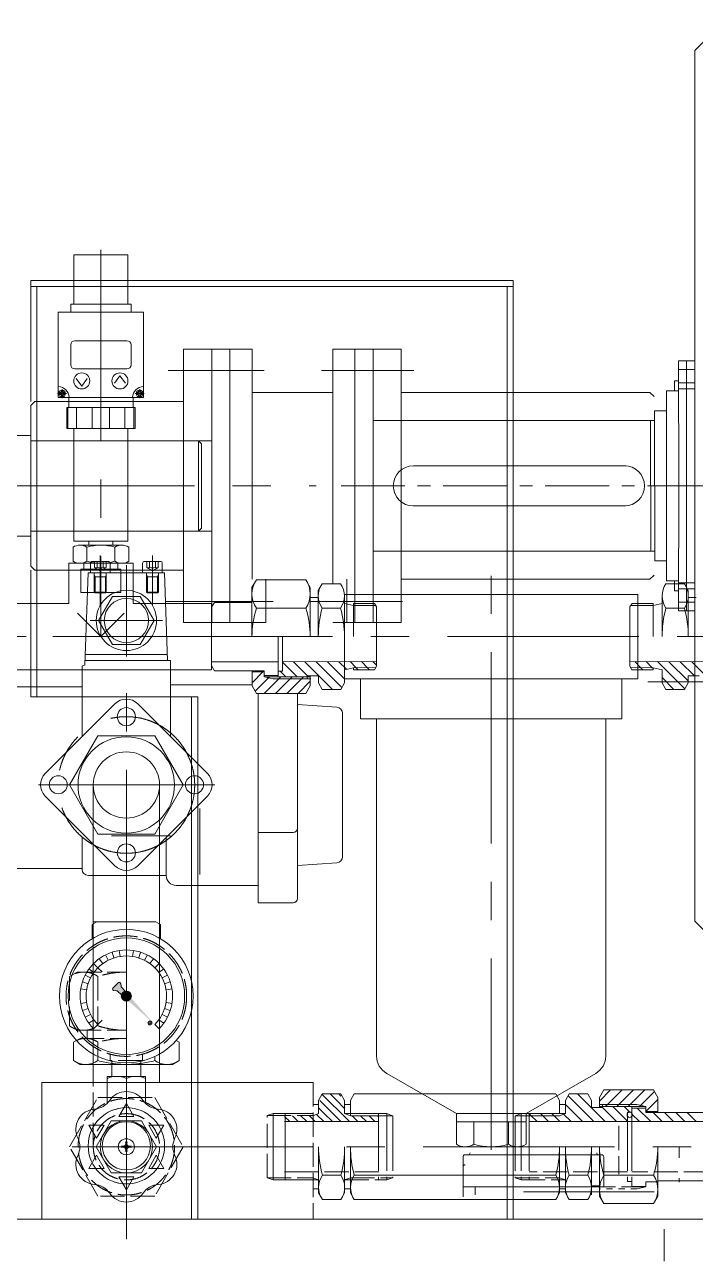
# Model space of a CAD drawing. Header units: millimetres. Extents: x 1925 to 561113, y 7411 to 433459.
# Drawn here: x 297916 to 306388, y 294238 to 309874 of the extents above; entities that cross this region are included whole.
import ezdxf

# ---------------------------------------------------------------- set-up
doc = ezdxf.new("R2010")
doc.units = ezdxf.units.MM
doc.header["$LTSCALE"] = 25.4
for name, pattern in [('ACAD_ISO02W100', [15, 12, -3]), ('CENTER', [50.8, 31.75, -6.35, 6.35, -6.35]), ('EB_DASH', [6, 3, -3]), ('EB_DASHDOTDOT', [45, 30, -3, 3, -3, 3, -3])]:
    doc.linetypes.add(name, pattern=pattern)
for name, color, linetype, lineweight in [('CAXA0', 7, 'Continuous', 5), ('CAXA1', 5, 'CENTER', 5), ('CAXA2', 6, 'EB_DASH', 5), ('CAXA3', 7, 'Continuous', 5)]:
    doc.layers.add(name, color=color, linetype=linetype, lineweight=lineweight)

msp = doc.modelspace()

# ---------------------------------------------------------------- hatches: boundary and pattern name
at = {"layer": 'CAXA0', "linetype": 'Continuous', "lineweight": 5}
h = msp.add_hatch(color=7, dxfattribs=at)
h.paths.add_polyline_path([(299558.65, 297232.04), (299515.11, 297270.93), (299514.06, 297271.92), (299512.97, 297272.84), (299222.64, 297532.14), (299234.22, 297538.12), (299244.34, 297546.35), (299252.57, 297556.47), (299258.56, 297568.06)], flags=0)
h.paths.add_polyline_path([(299138.09, 297607.64), (299141.88, 297618.06), (299147.42, 297627.66), (299154.54, 297636.15), (299163.03, 297643.27), (299172.64, 297648.81), (299183.05, 297652.6), (299138.39, 297702.61), (299134.21, 297709.03), (299132.13, 297716.4), (299128.14, 297748.56), (299127.71, 297750.62), (299126.95, 297752.57), (299125.87, 297754.38), (299124.52, 297755.98), (299118.62, 297761.87), (299116.7, 297763.45), (299114.5, 297764.63), (299112.12, 297765.35), (299109.64, 297765.59), (299107.16, 297765.35), (299104.78, 297764.63), (299102.59, 297763.45), (299100.66, 297761.87), (299028.82, 297690.03), (299027.24, 297688.11), (299026.07, 297685.91), (299025.34, 297683.53), (299025.1, 297681.05), (299025.34, 297678.57), (299026.07, 297676.19), (299027.24, 297674), (299028.82, 297672.07), (299034.71, 297666.18), (299036.31, 297664.82), (299038.12, 297663.75), (299040.07, 297662.98), (299042.13, 297662.55), (299074.29, 297658.56), (299081.67, 297656.49), (299088.09, 297652.3)], flags=0)
msp.add_hatch(color=7, dxfattribs=at).paths.add_polyline_path([(299258.56, 297568.06), (299252.57, 297556.47), (299244.34, 297546.35), (299234.22, 297538.12), (299222.64, 297532.14), (299213.07, 297529.23), (299203.17, 297527.86), (299193.18, 297528.06), (299183.34, 297529.82), (299173.91, 297533.11), (299165.1, 297537.84), (299157.15, 297543.89), (299150.24, 297551.11), (299144.55, 297559.33), (299140.22, 297568.34), (299137.36, 297577.91), (299136.04, 297587.82), (299136.28, 297597.81), (299138.09, 297607.64), (299141.88, 297618.06), (299147.42, 297627.66), (299154.54, 297636.15), (299163.03, 297643.27), (299172.64, 297648.81), (299183.05, 297652.6), (299192.88, 297654.41), (299202.87, 297654.66), (299212.78, 297653.33), (299222.36, 297650.47), (299231.36, 297646.14), (299239.58, 297640.45), (299246.8, 297633.55), (299252.85, 297625.59), (299257.58, 297616.79), (299260.87, 297607.35), (299262.63, 297597.51), (299262.83, 297587.52), (299261.46, 297577.62)], flags=0)

# ---------------------------------------------------------------- linework, layer by layer
at = {"color": 7, "lineweight": 5}
for p, q in [((306380.91, 309548.58), (306706.83, 309874.25)), ((306380.91, 305624.33), (306380.91, 309548.58)), ((306177.71, 305624.33), (306179.4, 304043.54)), ((306177.71, 305624.33), (306380.91, 305624.33)), ((306279.31, 305624.33), (306279.12, 304043.54)), ((306380.91, 305624.33), (306380.91, 302462.77)), ((306126.27, 305370.36), (306126.27, 305243.36)), ((306126.27, 305370.36), (306177.98, 305370.33)), ((306177.83, 305514.6), (306380.9, 305514.6)), ((306024.64, 304989.44), (306024.64, 305243.44)), ((306024.64, 305243.44), (306178.12, 305243.32)), ((306178.01, 305344.93), (306380.88, 305344.82)), ((306178.09, 305268.73), (306380.87, 305268.69)), ((305872.25, 304991.02), (306024.64, 304991.02)), ((305872.25, 304991.02), (305872.25, 304868.69)), ((306024.64, 304989.44), (306024.69, 304043.54)), ((302316.25, 304043.54), (302316.25, 304869.04)), ((302316.25, 304869.04), (305872.25, 304868.69)), ((305821.45, 304868.57), (305825.52, 303217.57)), ((305872.25, 304868.69), (305876.32, 303217.7)), ((302826.27, 304297.54), (305510.5, 304297.54)), ((302316.25, 303218.28), (302316.25, 304043.54)), ((306024.64, 303097.64), (306024.69, 304043.54)), ((306177.71, 302462.75), (306179.4, 304043.54)), ((306279.31, 302462.76), (306279.12, 304043.54)), ((302825.69, 303789.54), (305510.5, 303789.54)), ((305876.32, 303217.7), (302316.25, 303218.28)), ((305876.32, 303217.7), (305876.45, 303096.06)), ((305876.45, 303096.06), (306024.64, 303096.06)), ((306024.64, 303097.64), (306024.64, 302843.64)), ((306024.64, 302843.64), (306178.12, 302843.76)), ((306126.27, 302716.72), (306126.27, 302843.72)), ((306126.27, 302716.72), (306177.98, 302716.75)), ((306178.01, 302742.15), (306380.88, 302742.26)), ((306178.09, 302818.35), (306380.87, 302818.39)), ((306177.83, 302572.48), (306380.9, 302572.48)), ((306177.71, 302462.75), (306380.91, 302462.77)), ((306380.91, 302462.75), (306380.91, 298538.5)), ((306380.91, 298538.5), (306706.83, 298212.83))]:
    msp.add_line(p, q, dxfattribs=at)
for centre, radius, start, end in [((302826.27, 304043.54), 254, 90, 270), ((305492.65, 304043.54), 254.63, 270, 90)]:
    msp.add_arc(centre, radius, start, end, dxfattribs=at)
at = {"layer": 'CAXA0', "color": 7, "linetype": 'Continuous', "lineweight": 5}
for p, q in [((298534.47, 306963.81), (299220.27, 306963.81)), ((298534.47, 306963.81), (298534.47, 306341.51)), ((299220.27, 306963.81), (299220.27, 306341.51)), ((298496.37, 306341.51), (299258.37, 306341.51)), ((298496.37, 306341.51), (298496.37, 306239.91)), ((299258.37, 306341.51), (299258.37, 306239.91)), ((298337.62, 306239.91), (299417.12, 306239.91)), ((298337.62, 306239.91), (298337.62, 305160.41)), ((299417.12, 306239.91), (299417.12, 305160.41)), ((298547.17, 305877.96), (299207.57, 305877.96)), ((298496.37, 305827.16), (298496.37, 305573.16)), ((299258.37, 305827.16), (299258.37, 305573.16)), ((300787.17, 305770.13), (299923.57, 305770.13)), ((299923.57, 302588.78), (299923.57, 305770.13)), ((300279.17, 302315.73), (300279.17, 305770.13)), ((300507.77, 302766.55), (300507.77, 305770.13)), ((300787.17, 302861.83), (300787.17, 305770.13)), ((302671.85, 305770.13), (301808.25, 305770.13)), ((301808.25, 302798.33), (301808.25, 305770.13)), ((302087.65, 302861.83), (302087.65, 305770.13)), ((302316.25, 302315.73), (302316.25, 305770.13)), ((302671.85, 302861.83), (302671.85, 305770.13)), ((298547.17, 305522.36), (299207.57, 305522.36)), ((298566.78, 305399.34), (298636.07, 305305.03)), ((298705.36, 305399.34), (298636.07, 305305.03)), ((299049.38, 305340.59), (299118.67, 305434.89)), ((299187.96, 305340.59), (299118.67, 305434.89)), ((298355.26, 305197.1), (298355.26, 305222.5)), ((298374.31, 305222.5), (298355.26, 305222.5)), ((298399.71, 305241.55), (298374.31, 305241.55)), ((298374.31, 305222.5), (298374.31, 305241.55)), ((298399.71, 305222.5), (298399.71, 305241.55)), ((298418.76, 305222.5), (298399.71, 305222.5)), ((298418.76, 305197.1), (298418.76, 305222.5)), ((299335.98, 305222.5), (299335.98, 305197.1)), ((299355.03, 305222.5), (299335.98, 305222.5)), ((299380.43, 305241.55), (299355.03, 305241.55)), ((299355.03, 305241.55), (299355.03, 305222.5)), ((299380.43, 305241.55), (299380.43, 305222.5)), ((299399.48, 305222.5), (299380.43, 305222.5)), ((299399.48, 305222.5), (299399.48, 305197.1)), ((301808.25, 305224.03), (300787.17, 305224.03)), ((305814.09, 305224.03), (302671.85, 305224.03)), ((305815.97, 305224.03), (305866.77, 305173.23)), ((298043.52, 305109.63), (297992.72, 305058.83)), ((297992.77, 305058.83), (297992.77, 304042.99)), ((298043.52, 305109.63), (299923.57, 305109.63)), ((298337.62, 305160.41), (299417.12, 305160.41)), ((298374.31, 305197.1), (298355.26, 305197.1)), ((298374.31, 305178.05), (298374.31, 305197.1)), ((298399.71, 305178.05), (298374.31, 305178.05)), ((298399.71, 305178.05), (298399.71, 305197.1)), ((298418.76, 305197.1), (298399.71, 305197.1)), ((298470.97, 305160.41), (298470.97, 305033.41)), ((299283.77, 305160.41), (299283.77, 305033.41)), ((299355.03, 305197.1), (299335.98, 305197.1)), ((299355.03, 305197.1), (299355.03, 305178.05)), ((299380.43, 305178.05), (299355.03, 305178.05)), ((299399.48, 305197.1), (299380.43, 305197.1)), ((299380.43, 305197.1), (299380.43, 305178.05)), ((298445.57, 305033.41), (299309.17, 305033.41)), ((298445.57, 305033.41), (298445.57, 304766.71)), ((298459.94, 304766.71), (298459.94, 305033.41)), ((298571.49, 304766.71), (298571.49, 305033.41)), ((298765.61, 304766.71), (298765.61, 305033.41)), ((298988.48, 304766.71), (298988.48, 305033.41)), ((299181.74, 304766.71), (299181.74, 305033.41)), ((299294.46, 304766.71), (299294.46, 305033.41)), ((299309.17, 305033.41), (299309.17, 304766.71)), ((298445.57, 304766.71), (299309.17, 304766.71)), ((298534.47, 304766.71), (298534.47, 303344.31)), ((299220.27, 304766.71), (299220.27, 303344.31)), ((297992.77, 303027.1), (297992.77, 304042.99)), ((298534.47, 303344.31), (299220.27, 303344.31)), ((298724.97, 303344.31), (298724.97, 303293.51)), ((299029.77, 303344.31), (299029.77, 303293.51)), ((298525.42, 303090.87), (298525.42, 303267.56)), ((298613.41, 303293.51), (299141.34, 303293.51)), ((298701.4, 303267.56), (298701.4, 303090.87)), ((299053.35, 303267.56), (299053.35, 303090.87)), ((299229.32, 303090.87), (299229.32, 303267.56)), ((300507.72, 302315.77), (300507.72, 303217.42)), ((302087.65, 302315.73), (302087.65, 303217.38)), ((298043.52, 302976.35), (297992.72, 303027.15)), ((299283.77, 303064.91), (298470.97, 303064.91)), ((298470.97, 303064.91), (298470.97, 302569.61)), ((298470.97, 303064.91), (298470.97, 302569.61)), ((299283.77, 303064.91), (298470.97, 303064.91)), ((299283.77, 303064.91), (298470.97, 303064.91)), ((298470.97, 303064.91), (298470.97, 302556.91)), ((298613.41, 303064.91), (299141.34, 303064.91)), ((298661.47, 303064.91), (298661.47, 302988.71)), ((298745.03, 302943.39), (298745.03, 303063.33)), ((298769.87, 303088.17), (298968.6, 303088.17)), ((298795.92, 303011.97), (298795.92, 303088.17)), ((298832.58, 303011.97), (298832.58, 303088.17)), ((298905.9, 303011.97), (298905.9, 303088.17)), ((298942.56, 303011.97), (298942.56, 303088.17)), ((298993.45, 303063.33), (298993.45, 302943.39)), ((299093.27, 303064.91), (299093.27, 302988.71)), ((299283.77, 303064.91), (299283.77, 302569.61)), ((299283.77, 303064.91), (299283.77, 302569.61)), ((299283.77, 303064.91), (299283.77, 302556.91)), ((299405.43, 302943.39), (299405.43, 303063.33)), ((299430.27, 303088.17), (299629, 303088.17)), ((299456.32, 303011.97), (299456.32, 303088.17)), ((299492.98, 303011.97), (299492.98, 303088.17)), ((299566.3, 303011.97), (299566.3, 303088.17)), ((299602.96, 303011.97), (299602.96, 303088.17)), ((299653.85, 303063.33), (299653.85, 302943.39)), ((298043.52, 302976.35), (299923.57, 302976.35)), ((298623.37, 302988.71), (299131.37, 302988.71)), ((298623.37, 302988.71), (298623.37, 302696.61)), ((298716.84, 302943.39), (298675.98, 301779.04)), ((298716.84, 302943.39), (299682.04, 302943.39)), ((298993.45, 302943.39), (298745.03, 302943.39)), ((298793.04, 302700.82), (298793.04, 302943.39)), ((298804.47, 302892.59), (298793.04, 302912.39)), ((298945.44, 302892.59), (298793.04, 302892.59)), ((298795.92, 303011.97), (298869.24, 302969.64)), ((298804.47, 302689.39), (298804.47, 302892.59)), ((298942.56, 303011.97), (298869.24, 302969.64)), ((298934.01, 302892.59), (298945.44, 302912.39)), ((298934.01, 302689.39), (298934.01, 302892.59)), ((298945.44, 302700.82), (298945.44, 302943.39)), ((299131.37, 302988.71), (299131.37, 302696.61)), ((299653.85, 302943.39), (299405.43, 302943.39)), ((299453.44, 302700.82), (299453.44, 302943.39)), ((299464.87, 302892.59), (299453.44, 302912.39)), ((299605.84, 302892.59), (299453.44, 302892.59)), ((299456.32, 303011.97), (299529.64, 302969.64)), ((299464.87, 302689.39), (299464.87, 302892.59)), ((299602.96, 303011.97), (299529.64, 302969.64)), ((299594.41, 302892.59), (299605.84, 302912.39)), ((299594.41, 302689.39), (299594.41, 302892.59)), ((299605.84, 302700.82), (299605.84, 302943.39)), ((299682.04, 302943.39), (299721, 301833.36)), ((305866.77, 302912.63), (305815.97, 302861.83)), ((299923.52, 302315.77), (299923.52, 302861.87)), ((300786.43, 302759.28), (300841.95, 302855.63)), ((300786.99, 302136.76), (300786.43, 302759.28)), ((300841.95, 302855.63), (301467.35, 302856.19)), ((300963.98, 302315.77), (300963.98, 302861.87)), ((300964.02, 302315.73), (300964.02, 302861.83)), ((301523.03, 302759.94), (301467.35, 302856.19)), ((301523.03, 302759.94), (301523.59, 302137.43)), ((301624.67, 302721.72), (301672.99, 302805.58)), ((301624.67, 302721.72), (301625.19, 302137.52)), ((301672.99, 302805.58), (301906.4, 302805.79)), ((301985.06, 302315.77), (301985.06, 302861.87)), ((302671.85, 302315.73), (302671.85, 302861.83)), ((305814.09, 302861.83), (302671.85, 302861.83)), ((306251.5, 302805.58), (306018.09, 302805.79)), ((306299.82, 302721.72), (306251.5, 302805.58)), ((306299.82, 302721.72), (306299.3, 302137.52)), ((297129.44, 302556.91), (298470.97, 302556.91)), ((298623.37, 302696.61), (299131.37, 302696.61)), ((298793.04, 302700.82), (298945.44, 302700.82)), ((298804.47, 302689.39), (298793.04, 302700.82)), ((298804.47, 302689.39), (298934.01, 302689.39)), ((299023.46, 302646.16), (298847.49, 302341.36)), ((298934.01, 302689.39), (298945.44, 302700.82)), ((299375.42, 302646.16), (299023.46, 302646.16)), ((299283.77, 302556.91), (300277.09, 302556.91)), ((299551.39, 302341.36), (299375.42, 302646.16)), ((299453.44, 302700.82), (299605.84, 302700.82)), ((299464.87, 302689.39), (299453.44, 302700.82)), ((299464.87, 302689.39), (299594.41, 302689.39)), ((299594.41, 302689.39), (299605.84, 302700.82)), ((300277.09, 302556.91), (300277.09, 301718.71)), ((300277.14, 302508.7), (300311.38, 302568.14)), ((300311.38, 302568.14), (300786.61, 302568.56)), ((301523.15, 302632.72), (301624.75, 302632.82)), ((301955.39, 302137.81), (301954.93, 302651.53)), ((302069.34, 302531.62), (301955.02, 302556.91)), ((302069.32, 302557.02), (302335.99, 302557.25)), ((302069.69, 302137.92), (302069.32, 302557.02)), ((302361.46, 302513.25), (302335.68, 302557.8)), ((305563.03, 302513.25), (305588.81, 302557.8)), ((305855.17, 302557.02), (305588.49, 302557.25)), ((305854.8, 302137.92), (305855.17, 302557.02)), ((305855.15, 302531.62), (305969.47, 302556.91)), ((305969.1, 302137.81), (305969.56, 302651.53)), ((306401.34, 302632.72), (306299.74, 302632.82)), ((298877.37, 302137.81), (298583.71, 302431.48)), ((298877.37, 302137.81), (298583.71, 302431.48)), ((298877.37, 302137.81), (299173.78, 302434.22)), ((298877.37, 302137.81), (299173.78, 302434.22)), ((300842.27, 302496.22), (301467.67, 302496.79)), ((301673.26, 302496.97), (301906.68, 302497.18)), ((302362.13, 301763.11), (302361.46, 302513.25)), ((305562.36, 301763.11), (305563.03, 302513.25)), ((306251.23, 302496.97), (306017.81, 302497.18)), ((298847.49, 302341.36), (299023.46, 302036.56)), ((299375.42, 302036.56), (299551.39, 302341.36)), ((300787.17, 302315.73), (299923.57, 302315.73)), ((300963.98, 302315.77), (300684.58, 302315.77)), ((302671.85, 302315.73), (301808.25, 302315.73)), ((302392.84, 302315.77), (302113.44, 302315.77)), ((301117.65, 301629.06), (301117.19, 302137.06)), ((301170.93, 301698.96), (301170.53, 302137.11)), ((299023.46, 302036.56), (299375.42, 302036.56)), ((299718.32, 301909.65), (298680.56, 301909.65)), ((299757.88, 301833.36), (298680.56, 301833.36)), ((299757.88, 300872.63), (299757.88, 301833.36)), ((300277.75, 301818.81), (301117.48, 301819.56)), ((301170.82, 301819.61), (302362.08, 301820.68)), ((301356.53, 301629.27), (301170.82, 301814.65)), ((301487.5, 301642.09), (301309.54, 301819.73)), ((301804.06, 301469.66), (301453.23, 301819.86)), ((301922.27, 301495.21), (301596.91, 301819.99)), ((301955.87, 301605.23), (301740.59, 301820.12)), ((301980.47, 301724.23), (301884.28, 301820.25)), ((302104.23, 301744.25), (302027.96, 301820.38)), ((302247.91, 301744.38), (302171.65, 301820.51)), ((302362.12, 301773.93), (302315.33, 301820.64)), ((306753.67, 301819.61), (305562.41, 301820.68)), ((305699.45, 301744.35), (305623.05, 301820.62)), ((305843.4, 301744.23), (305766.99, 301820.49)), ((306254.73, 301477.19), (305910.93, 301820.36)), ((306298.79, 301576.76), (306054.88, 301820.24)), ((306377.1, 301642.15), (306198.82, 301820.11)), ((306533.77, 301629.31), (306342.76, 301819.98)), ((294183.25, 301718.71), (300277.09, 301718.71)), ((298641, 300872.63), (298641, 301764.56)), ((300277.8, 301763.69), (300312.09, 301704.42)), ((300312.02, 301704.54), (300939.78, 301705.1)), ((300787.55, 301514.25), (300787.38, 301704.96)), ((300787.39, 301692.26), (300939.79, 301692.4)), ((300787.52, 301553.71), (300925.95, 301692.39)), ((300825.76, 301448.21), (300994.13, 301616.88)), ((300939.85, 301628.9), (300939.78, 301705.1)), ((300939.83, 301646.68), (301117.63, 301646.84)), ((300939.85, 301628.9), (301524.05, 301629.43)), ((300994.13, 301616.88), (301006.19, 301628.96)), ((301117.59, 301698.91), (301170.93, 301698.96)), ((301124.49, 301603.67), (301149.87, 301629.09)), ((301212.84, 301629.15), (301142.93, 301698.93)), ((301268.18, 301603.8), (301293.56, 301629.22)), ((301411.86, 301603.92), (301437.24, 301629.35)), ((301485.94, 301642.09), (301625.64, 301642.22)), ((301485.97, 301603.99), (301485.94, 301642.09)), ((301524.15, 301514.91), (301524.04, 301642.13)), ((301625.72, 301553.32), (301625.64, 301642.22)), ((302070.05, 301744.22), (301955.77, 301718.71)), ((301955.92, 301553.61), (301955.77, 301718.71)), ((302070.07, 301718.82), (302070.05, 301744.22)), ((302070.07, 301718.82), (302336.75, 301719.05)), ((302129.65, 301718.87), (302104.23, 301744.25)), ((302273.34, 301719), (302247.91, 301744.38)), ((302362.13, 301763.11), (302336.43, 301718.51)), ((305562.36, 301763.11), (305588.06, 301718.51)), ((305854.42, 301718.82), (305587.74, 301719.05)), ((305724.92, 301718.93), (305699.45, 301744.35)), ((305854.43, 301733.21), (305843.4, 301744.23)), ((305854.42, 301718.82), (305854.44, 301744.22)), ((305854.44, 301744.22), (305968.72, 301718.71)), ((305968.57, 301553.61), (305968.72, 301718.71)), ((306118.46, 301469.66), (305968.63, 301619.22)), ((306298.77, 301553.32), (306298.85, 301642.22)), ((306438.55, 301642.09), (306298.85, 301642.22)), ((297675.44, 301503.16), (298641, 301503.16)), ((300787.54, 301527.4), (299757.88, 301527.4)), ((300787.55, 301514.25), (300843.24, 301417.99)), ((300939.24, 301418.08), (301124.49, 301603.67)), ((301082.93, 301418.21), (301268.18, 301603.8)), ((301226.61, 301418.34), (301411.86, 301603.92)), ((301370.29, 301418.47), (301524.1, 301572.55)), ((301524.15, 301514.91), (301468.64, 301418.56)), ((301625.72, 301553.32), (301674.19, 301469.54)), ((301674.19, 301469.54), (301907.6, 301469.75)), ((301955.92, 301553.61), (301907.6, 301469.75)), ((305788.74, 301566.31), (306964.39, 301566.31)), ((305968.57, 301553.61), (306016.89, 301469.75)), ((306250.3, 301469.54), (306016.89, 301469.75)), ((306298.77, 301553.32), (306250.3, 301469.54)), ((300843.24, 301417.99), (301468.64, 301418.56)), ((300863.29, 298772.71), (300863.29, 301418.01)), ((301360.12, 298823.51), (301360.12, 301418.46)), ((298175.69, 300407.33), (299055.76, 301287.39)), ((299343.12, 301287.39), (300223.19, 300407.33)), ((301858.88, 301243.81), (301360.12, 301277.51)), ((301929.94, 299354.43), (301929.94, 301167.78)), ((298479.36, 300261.1), (298838.77, 300883.62)), ((298838.77, 300883.62), (299557.59, 300883.62)), ((299557.59, 300883.62), (299917, 300261.1)), ((298838.77, 299638.59), (298479.36, 300261.1)), ((298781.46, 296498.85), (298780.34, 300260.98)), ((299917, 300261.1), (299557.59, 299638.59)), ((299619.66, 296498.85), (299618.54, 300261.1)), ((299055.76, 299239.89), (298175.69, 300119.96)), ((299343.12, 299239.89), (300223.19, 300119.96)), ((300128.18, 299127.25), (300128.18, 299964.17)), ((298641, 299197.77), (298641, 299593.03)), ((299557.59, 299638.59), (298838.77, 299638.59)), ((299702.7, 299599.47), (299702.7, 299118.1)), ((301309.32, 299661.58), (300863.29, 299661.58)), ((301858.88, 299278.4), (301360.12, 299244.7)), ((297675.44, 299204.46), (298641, 299204.46)), ((298641, 299194.3), (298641, 299197.77)), ((299702.7, 299118.1), (298717.2, 299118.1)), ((300863.29, 298991.1), (299829.7, 298991.1)), ((301309.32, 298772.71), (300863.29, 298772.71)), ((298827.17, 298530.35), (298767.87, 298496.12)), ((298767.87, 298496.12), (298767.87, 298317.2)), ((299572.18, 298530.35), (298780.61, 298530.35)), ((299572.18, 298530.35), (299631.47, 298496.12)), ((299631.47, 298496.12), (299631.47, 298316.93)), ((298894.11, 297896.58), (298840.23, 297950.46)), ((299100.66, 297761.87), (299028.82, 297690.03)), ((299124.52, 297755.98), (299118.62, 297761.87)), ((299128.14, 297748.56), (299132.13, 297716.4)), ((299034.71, 297666.18), (299028.82, 297672.07)), ((299042.13, 297662.55), (299074.29, 297658.56)), ((299088.09, 297652.3), (299138.09, 297607.64)), ((299138.39, 297702.61), (299183.05, 297652.6)), ((298894.11, 297285.92), (298840.23, 297232.04)), ((298568.34, 297029.95), (298531.65, 297008.76)), ((298531.65, 297008.76), (298531.65, 296775.35)), ((298531.65, 297008.76), (298531.65, 296775.35)), ((299830.65, 297030.15), (299867.69, 297008.76)), ((299867.69, 297008.76), (299867.69, 296775.35)), ((299867.69, 297008.76), (299867.69, 296775.35)), ((298615.47, 296726.95), (298531.65, 296775.35)), ((298615.47, 296726.95), (298531.65, 296775.35)), ((298840.26, 296826.88), (298840.26, 296775.35)), ((299558.62, 296826.88), (299558.62, 296775.35)), ((299783.41, 296726.95), (299867.23, 296775.35)), ((299783.87, 296726.95), (299867.69, 296775.35)), ((299783.87, 296726.95), (299867.69, 296775.35)), ((298615.47, 296726.95), (299015.29, 296726.95)), ((299015.29, 296575.25), (299015.29, 296767.02)), ((299383.59, 296575.25), (299383.59, 296767.02)), ((299783.41, 296726.95), (299383.59, 296726.95)), ((298132.9, 296498.85), (301561.95, 296498.85)), ((298132.9, 294771.9), (298132.9, 296498.85)), ((299440.74, 296575.25), (298958.14, 296575.25)), ((298958.14, 296235.59), (298958.14, 296575.25)), ((299199.44, 296549.85), (299199.44, 296384.17)), ((299440.74, 296235.59), (299440.74, 296575.25)), ((301627.75, 296270.47), (301675.04, 296354.38)), ((301675.04, 296354.38), (301909.56, 296354.38)), ((301751.32, 296270.38), (301675.04, 296346.66)), ((301676.15, 296354.38), (301909.56, 296354.38)), ((301859.09, 296270.38), (301775.08, 296354.38)), ((301909.56, 296327.67), (301882.85, 296354.38)), ((301957.95, 296270.38), (301909.56, 296354.38)), ((302030.9, 296270.56), (302079.29, 296354.38)), ((302079.29, 296354.38), (304624.82, 296354.38)), ((302079.29, 296354.38), (303534.11, 296354.38)), ((304673.21, 296270.38), (304624.82, 296354.2)), ((304746.87, 296270.38), (304795.27, 296354.2)), ((305107.14, 296003.77), (304781.15, 296329.76)), ((305028.68, 296354.2), (304795.27, 296354.2)), ((305250.82, 296003.77), (304900.4, 296354.2)), ((305077.07, 296270.38), (305028.68, 296354.2)), ((305178.67, 296308.7), (305234.27, 296405)), ((305178.67, 296264.82), (305318.85, 296405)), ((305178.67, 296308.7), (305178.67, 296181.48)), ((305859.67, 296405), (305234.27, 296405)), ((305277.12, 296219.58), (305462.54, 296405)), ((305420.8, 296219.58), (305606.22, 296405)), ((305564.49, 296219.58), (305749.91, 296405)), ((305697.34, 296208.75), (305872.09, 296383.5)), ((305915.27, 296308.7), (305859.67, 296405)), ((305915.27, 296308.7), (305915.27, 296117.98)), ((299199.44, 296232.35), (299104.12, 296067.25)), ((299199.44, 296232.35), (299294.76, 296067.25)), ((301554.09, 296219.67), (301627.75, 296219.67)), ((301627.75, 296270.47), (301627.75, 296105.37)), ((301627.75, 296105.37), (301627.75, 296270.38)), ((301700.81, 296105.37), (301627.75, 296178.43)), ((301808.57, 296105.37), (301643.56, 296270.38)), ((301916.33, 296105.37), (301751.32, 296270.38)), ((301957.95, 296171.52), (301859.09, 296270.38)), ((301957.95, 296270.38), (301957.95, 296105.37)), ((301957.95, 296270.38), (301957.95, 296105.37)), ((301957.95, 296219.67), (302031.61, 296219.67)), ((302030.9, 296270.56), (302030.9, 296077.88)), ((304673.21, 296270.38), (304673.21, 296105.37)), ((304673.21, 296219.67), (304746.87, 296219.67)), ((304746.87, 296270.38), (304746.87, 296105.28)), ((304963.46, 296003.77), (304746.87, 296220.36)), ((305077.07, 296270.38), (305077.07, 296181.48)), ((305216.77, 296181.48), (305077.07, 296181.48)), ((305762.87, 296194.18), (305178.67, 296194.18)), ((305216.77, 296219.58), (305216.77, 296181.48)), ((305394.51, 296003.77), (305216.77, 296181.51)), ((305251.72, 296194.18), (305277.12, 296219.58)), ((305531.73, 296010.23), (305347.78, 296194.18)), ((305395.4, 296194.18), (305420.8, 296219.58)), ((305561.09, 296124.56), (305491.47, 296194.18)), ((305539.09, 296194.18), (305564.49, 296219.58)), ((305585.07, 296194.18), (305585.07, 295686.18)), ((305762.87, 296176.4), (305585.07, 296176.4)), ((305585.07, 296176.4), (305585.07, 295686.18)), ((305825.65, 296003.68), (305652.93, 296176.4)), ((305682.77, 296194.18), (305697.34, 296208.75)), ((305762.87, 296194.18), (305762.87, 296117.98)), ((305762.96, 296130.68), (305915.27, 296283)), ((299294.76, 296067.25), (299104.12, 296067.25)), ((301263.59, 296003.77), (301198.49, 296068.87)), ((302386.5, 296003.77), (301198.49, 296003.77)), ((301206.23, 296105.37), (301206.23, 296003.6)), ((301206.23, 296003.6), (301206.23, 295267.17)), ((301371.35, 296003.77), (301297.25, 296077.88)), ((301479.12, 296003.77), (301405.01, 296077.88)), ((301586.88, 296003.77), (301512.78, 296077.88)), ((301554.09, 296077.88), (301627.75, 296105.37)), ((301694.64, 296003.77), (301602.48, 296095.94)), ((301802.41, 296003.77), (301700.81, 296105.37)), ((301910.17, 296003.77), (301808.57, 296105.37)), ((302017.93, 296003.77), (301916.33, 296105.37)), ((301957.95, 296105.37), (302030.9, 296077.88)), ((302125.69, 296003.77), (302051.59, 296077.88)), ((302233.46, 296003.77), (302159.35, 296077.88)), ((302341.22, 296003.77), (302267.12, 296077.88)), ((302386.5, 296066.26), (302374.88, 296077.88)), ((302386.5, 296105.37), (302386.5, 295686.27)), ((302488.81, 296105.45), (302563.35, 296077.88)), ((302488.81, 296105.45), (302488.81, 295686.1)), ((302565.01, 296077.88), (302565.01, 295686.1)), ((304111.9, 296077.88), (304111.9, 295686.27)), ((304188.1, 296105.45), (304188.1, 295686.27)), ((304289.7, 296105.45), (304289.7, 295686.27)), ((304312.45, 296080.05), (304289.7, 296102.8)), ((306499.47, 296003.77), (304289.7, 296003.77)), ((304388.72, 296003.77), (304312.45, 296080.05)), ((304456.13, 296080.05), (304430.73, 296105.45)), ((304532.4, 296003.77), (304456.13, 296080.05)), ((304599.81, 296080.05), (304574.41, 296105.45)), ((304676.09, 296003.77), (304599.81, 296080.05)), ((304673.21, 296105.37), (304746.87, 296105.37)), ((304673.21, 296077.88), (304746.87, 296105.37)), ((304819.77, 296003.77), (304727.76, 296095.78)), ((305585.07, 296124.33), (305531.73, 296124.33)), ((305531.73, 296124.33), (305531.73, 295686.18)), ((305681.97, 296003.68), (305585.07, 296100.58)), ((306550.27, 296003.68), (305585.07, 296003.68)), ((305915.27, 296130.68), (305762.87, 296130.68)), ((306516.04, 296117.98), (305762.87, 296117.98)), ((305969.34, 296003.68), (305855.04, 296117.98)), ((305906.64, 296130.68), (305915.27, 296139.31)), ((306113.02, 296003.68), (305998.72, 296117.98)), ((306256.7, 296003.68), (306142.4, 296117.98)), ((306400.39, 296003.68), (306286.09, 296117.98)), ((298726.51, 295959.3), (298821.83, 295794.2)), ((298726.51, 295959.3), (298917.15, 295959.3)), ((298821.83, 295794.2), (298917.15, 295959.3)), ((299672.38, 295959.3), (299481.74, 295959.3)), ((299481.74, 295959.3), (299577.06, 295794.2)), ((299672.38, 295959.3), (299577.06, 295794.2)), ((299137.98, 295697.43), (299184.2, 295689.02)), ((299137.98, 295675.07), (299184.2, 295683.48)), ((299143.56, 295696.41), (299143.56, 295676.09)), ((299183.66, 295702.03), (299160.33, 295693.36)), ((299183.66, 295670.47), (299160.33, 295679.14)), ((299183.66, 295702.03), (299192.33, 295725.37)), ((299190.44, 295695.25), (299183.66, 295702.03)), ((299190.44, 295677.24), (299183.66, 295670.47)), ((299196.67, 295701.49), (299184.2, 295689.02)), ((299184.2, 295689.02), (299184.2, 295683.48)), ((299196.67, 295671.01), (299184.2, 295683.48)), ((299188.27, 295747.72), (299196.67, 295701.49)), ((299209.6, 295742.13), (299189.28, 295742.13)), ((299202.21, 295701.49), (299196.67, 295701.49)), ((299210.62, 295747.72), (299202.21, 295701.49)), ((299214.68, 295689.02), (299202.21, 295701.49)), ((299202.21, 295671.01), (299214.68, 295683.48)), ((299215.22, 295702.03), (299206.56, 295725.37)), ((299215.22, 295702.03), (299208.45, 295695.25)), ((299208.45, 295677.24), (299215.22, 295670.47)), ((299260.91, 295697.43), (299214.68, 295689.02)), ((299214.68, 295683.48), (299214.68, 295689.02)), ((299260.91, 295675.07), (299214.68, 295683.48)), ((299215.22, 295702.03), (299238.56, 295693.36)), ((299215.22, 295670.47), (299238.56, 295679.14)), ((299255.32, 295696.41), (299255.32, 295676.09)), ((301627.75, 295686.27), (301627.75, 295101.98)), ((301627.75, 295686.18), (301627.75, 295101.98)), ((301957.95, 295686.27), (301957.95, 295101.98)), ((301957.95, 295686.27), (301957.95, 295101.98)), ((301957.95, 295101.98), (301957.95, 295686.18)), ((302030.9, 295686.27), (302030.9, 295101.98)), ((302030.9, 295686.18), (302030.9, 295101.98)), ((304139.54, 295685.98), (303479.63, 295685.98)), ((304673.21, 295686.27), (304673.21, 295101.98)), ((304673.21, 295686.27), (304673.21, 295152.87)), ((304673.21, 295101.98), (304673.21, 295686.18)), ((304746.87, 295686.18), (304746.87, 295101.98)), ((305077.07, 295686.27), (305077.07, 295101.98)), ((305077.07, 295101.98), (305077.07, 295686.18)), ((305178.67, 295063.66), (305178.67, 295686.18)), ((305915.27, 295686.18), (305915.27, 295063.66)), ((298726.51, 295413.2), (298821.83, 295578.3)), ((298917.15, 295413.2), (298821.83, 295578.3)), ((299183.66, 295670.47), (299192.33, 295647.13)), ((299188.27, 295624.78), (299196.67, 295671.01)), ((299189.28, 295630.37), (299209.6, 295630.37)), ((299196.67, 295671.01), (299202.21, 295671.01)), ((299210.62, 295624.78), (299202.21, 295671.01)), ((299215.22, 295670.47), (299206.56, 295647.13)), ((299577.06, 295578.3), (299481.74, 295413.2)), ((299672.38, 295413.2), (299577.06, 295578.3)), ((303454, 295178.29), (303454, 295559.29)), ((305206.6, 295584.69), (303479.4, 295584.69)), ((303517.5, 295584.69), (303479.4, 295584.69)), ((305232, 295178.29), (305232, 295559.29)), ((298726.51, 295413.2), (298917.15, 295413.2)), ((299672.38, 295413.2), (299481.74, 295413.2)), ((301206.23, 295368.78), (301561.83, 295368.78)), ((299199.44, 295140.15), (299104.12, 295305.25)), ((299294.76, 295305.25), (299104.12, 295305.25)), ((299199.44, 295140.15), (299294.76, 295305.25)), ((301554.09, 295294.67), (301627.75, 295267.08)), ((301554.09, 295267.1), (301627.75, 295267.1)), ((301627.75, 295101.98), (301627.75, 295267.08)), ((301909.56, 295326.77), (301676.15, 295326.77)), ((301957.95, 295267.17), (302030.9, 295294.67)), ((302030.9, 295101.98), (302030.9, 295267.08)), ((304624.82, 295326.77), (302079.29, 295326.77)), ((304673.21, 295267.17), (304746.87, 295267.17)), ((304746.87, 295101.98), (304746.87, 295267.08)), ((305028.68, 295326.77), (304795.27, 295326.77)), ((305859.67, 295326.77), (305234.27, 295326.77)), ((305915.27, 295063.66), (305915.27, 295254.38)), ((306516.04, 295254.38), (305915.27, 295254.38)), ((301554.09, 295152.87), (301628.46, 295152.87)), ((301627.75, 295101.98), (301676.15, 295018.16)), ((301957.95, 295101.98), (301909.56, 295018.16)), ((301957.24, 295152.87), (302031.61, 295152.87)), ((301957.95, 295190.88), (301957.95, 295101.98)), ((302030.9, 295101.98), (302079.29, 295018.16)), ((305232, 295178.29), (303454, 295178.29)), ((304216.01, 295114.65), (305867.01, 295114.65)), ((304673.21, 295101.98), (304624.82, 295018.16)), ((304673.21, 295190.88), (304673.21, 295101.98)), ((304673.21, 295152.87), (304747.58, 295152.87)), ((304746.87, 295101.98), (304795.27, 295018.16)), ((305077.07, 295101.98), (305028.68, 295018.16)), ((305178.67, 295190.88), (305077.07, 295190.88)), ((305077.07, 295190.88), (305077.07, 295101.98)), ((305178.67, 295190.88), (305178.67, 295063.66)), ((305178.67, 295063.66), (305234.27, 294967.36)), ((305915.27, 295063.66), (305859.67, 294967.36)), ((301676.15, 295018.16), (301909.56, 295018.16)), ((302079.29, 295018.16), (304624.82, 295018.16)), ((305028.68, 295018.16), (304795.27, 295018.16)), ((305859.67, 294967.36), (305234.27, 294967.36)), ((322632.11, 294771.9), (287071.02, 294771.9)), ((301995.98, 294772.08), (296534.98, 294772.08)), ((299086.28, 294771.9), (296647.88, 294771.9)), ((305562.2, 294771.89), (303123.8, 294771.89)), ((305993.93, 294238.41), (305993.93, 294644.84))]:
    msp.add_line(p, q, dxfattribs=at)
for centre, radius in [((298636.07, 305369.96), 101.6), ((299118.67, 305369.96), 101.6), ((298387.01, 305209.8), 44.45), ((299367.73, 305209.8), 44.45), ((299199.44, 302341.36), 381), ((299199.44, 302341.36), 279.4), ((299199.44, 301124.7), 114.3), ((299198.24, 300261.1), 609.6), ((299199.44, 300261.1), 419.1), ((298338.38, 300263.64), 114.3), ((300060.5, 300263.64), 114.3), ((299199.44, 299402.58), 114.3), ((299199.44, 297591.25), 844.55), ((299199.44, 297591.25), 736.6), ((299199.44, 297591.25), 63.5), ((299497.15, 297252.97), 25.4), ((299497.15, 297252.97), 12.7), ((299199.53, 295698.32), 482.6), ((299199.67, 295698.32), 482.6), ((299199.44, 295686.25), 330.2), ((299199.53, 295698.32), 304.8), ((299199.67, 295698.32), 304.8), ((305559.29, 296090.95), 33.66), ((299199.44, 295686.25), 101.6)]:
    msp.add_circle(centre, radius, dxfattribs=at)
for centre, radius, start, end in [((298547.17, 305827.16), 50.8, 90, 180), ((299207.57, 305827.16), 50.8, 0, 90), ((298547.17, 305573.16), 50.8, 180, 270), ((299207.57, 305573.16), 50.8, 270, 0), ((298337.62, 305160.41), 139.7, 0, 90), ((299417.12, 305160.41), 139.7, 90, 180), ((298613.41, 303131.38), 162.13, 57.132768, 122.867232), ((298877.37, 302683.91), 609.6, 73.221345, 106.778655), ((299141.34, 303131.38), 162.13, 57.132768, 122.867232), ((298613.41, 303227.04), 162.13, 237.132768, 302.867232), ((298877.37, 303674.51), 609.6, 253.221345, 286.778655), ((298769.87, 303063.33), 24.84, 90, 180), ((298968.6, 303063.33), 24.84, 0, 90), ((299141.34, 303227.04), 162.13, 237.132768, 302.867232), ((299430.27, 303063.33), 24.84, 90, 180), ((299629, 303063.33), 24.84, 0, 90), ((298814.25, 303048.64), 40.99, 243.434949, 296.565051), ((298869.24, 303151.25), 144.02, 255.252867, 284.747133), ((298924.23, 303048.64), 40.99, 243.434949, 296.565051), ((299474.65, 303048.64), 40.99, 243.434949, 296.565051), ((299529.64, 303151.25), 144.02, 255.252867, 284.747133), ((299584.63, 303048.64), 40.99, 243.434949, 296.565051), ((301104.72, 302676.16), 318.21, 145.667187, 214.435682), ((301204.9, 302676.25), 318.21, 325.667187, 34.435682), ((301894.93, 302651.47), 270.2, 145.226252, 214.876618), ((301684.73, 302651.29), 270.2, 325.226252, 34.876618), ((306239.76, 302651.29), 270.2, 145.123382, 214.773748), ((306029.56, 302651.47), 270.2, 325.123382, 34.773748), ((301976.42, 302137.83), 1189.43, 162.463481, 180.051435), ((300334.16, 302136.36), 1189.43, 0.051435, 17.639389), ((302984.03, 302138.74), 1358.83, 164.714261, 180.051435), ((300596.56, 302136.59), 1358.83, 0.051435, 15.388608), ((307327.93, 302136.59), 1358.83, 164.611392, 179.948565), ((304940.46, 302138.74), 1358.83, 359.948565, 15.285739), ((299199.44, 300360.16), 1511.35, 110.156643, 111.684802), ((299199.44, 301143.71), 203.2, 45, 135), ((301853.74, 301167.78), 76.2, 0, 86.133913), ((298319.37, 300263.64), 203.2, 135, 225), ((300079.5, 300263.64), 203.2, 315, 45), ((301309.32, 299712.38), 50.8, 270, 0), ((301853.74, 299354.43), 76.2, 273.866087, 0), ((298717.2, 299194.3), 76.2, 180, 270), ((299199.44, 299383.58), 203.2, 225, 315), ((299829.7, 299118.1), 127, 180, 270), ((301309.32, 298823.51), 50.8, 270, 0), ((299109.64, 297752.89), 12.7, 45, 135), ((299115.54, 297747), 12.7, 7.070212, 45), ((299157.33, 297719.53), 25.4, 187.070212, 221.767975), ((299037.8, 297681.05), 12.7, 135, 225), ((299043.69, 297675.16), 12.7, 225, 262.929788), ((299071.17, 297633.36), 25.4, 48.232025, 82.929788), ((298685.96, 296997.16), 270.2, 235.174817, 304.825183), ((298685.96, 296997.16), 270.2, 235.174817, 304.825183), ((299199.67, 298085.79), 1358.83, 254.662826, 262.201514), ((299199.21, 298085.79), 1358.83, 277.798486, 285.337174), ((299712.93, 296997.16), 270.2, 235.174817, 304.825183), ((299078.79, 296276.01), 299.24, 66.222684, 113.777316), ((299320.09, 296274.41), 300.7, 66.345289, 113.654711), ((299199.44, 296130.75), 254, 34.05552, 145.94448), ((298814.5, 295908.5), 254, 94.05552, 205.94448), ((298778.57, 296415.23), 254, 274.05552, 325.94448), ((299620.32, 296415.23), 254, 214.05552, 265.94448), ((299584.39, 295908.5), 254, 334.05552, 85.94448), ((298357.69, 295686.25), 254, 334.05552, 25.94448), ((300041.19, 295686.25), 254, 154.05552, 205.94448), ((302986.59, 295686.18), 1358.83, 180, 195.337174), ((300599.12, 295686.18), 1358.83, 344.662826, 0), ((303389.73, 295686.18), 1358.83, 180, 195.337174), ((303314.38, 295686.18), 1358.83, 344.662826, 0), ((306105.71, 295686.18), 1358.83, 180, 195.337174), ((303718.24, 295686.18), 1358.83, 344.662826, 0), ((306368.1, 295686.18), 1189.43, 180, 197.587954), ((304725.84, 295686.18), 1189.43, 342.412046, 0), ((298814.5, 295464), 254, 154.05552, 265.94448), ((299584.39, 295464), 254, 274.05552, 25.94448), ((303479.4, 295559.29), 25.4, 90, 180), ((303517.5, 295610.09), 25.4, 270, 0), ((305168.5, 295610.09), 25.4, 180, 270), ((305206.6, 295559.29), 25.4, 0, 90), ((298778.57, 294957.27), 254, 34.05552, 85.94448), ((299620.32, 294957.27), 254, 94.05552, 145.94448), ((301897.95, 295172.47), 270.2, 145.174817, 214.825183), ((301687.75, 295172.47), 270.2, 325.174817, 34.825183), ((302301.1, 295172.47), 270.2, 145.174817, 214.825183), ((304403.01, 295172.47), 270.2, 325.174817, 34.825183), ((305017.07, 295172.47), 270.2, 145.174817, 214.825183), ((304806.87, 295172.47), 270.2, 325.174817, 34.825183), ((305496.88, 295147.07), 318.21, 145.615753, 214.384247), ((305597.06, 295147.07), 318.21, 325.615753, 34.384247), ((299199.44, 295241.75), 254, 214.05552, 325.94448)]:
    msp.add_arc(centre, radius, start, end, dxfattribs=at)
msp.add_point((301554.09, 295686.27), dxfattribs=at)
msp.add_point((301554.09, 295686.27), dxfattribs=at)
at = {"layer": 'CAXA1', "linetype": 'CENTER', "lineweight": 5, "ltscale": 3}
for p, q in [((298877.37, 307026.19), (298877.37, 302589.25)), ((299728.68, 305503.22), (300939.73, 305503.22)), ((301666.6, 305503.38), (302831.13, 305503.38)), ((298387.01, 305152.65), (298387.01, 305266.95)), ((299367.73, 305266.95), (299367.73, 305152.65)), ((298444.16, 305209.8), (298329.86, 305209.8)), ((299424.88, 305209.8), (299310.58, 305209.8)), ((231833.2, 304042.99), (301596.63, 304042.99)), ((298869.24, 302613.19), (298869.24, 303164.37)), ((298869.24, 303095.79), (298869.24, 302531.44)), ((298877.37, 303141.11), (298877.37, 302493.41)), ((298877.37, 303141.11), (298877.37, 302137.81)), ((299199.44, 298035.26), (299199.44, 303038.66)), ((299529.64, 302613.19), (299529.64, 303164.37)), ((299529.64, 303095.79), (299529.64, 302531.44)), ((303809.63, 295649.22), (303809.63, 302959.93)), ((299199.44, 301884.16), (299199.44, 302798.56)), ((299703.72, 302582.42), (301053.62, 302582.42)), ((299703.77, 302582.38), (301053.67, 302582.38)), ((301516.56, 302582.38), (302690.79, 302582.38)), ((298877.37, 302137.81), (298877.37, 302493.41)), ((298877.37, 302137.81), (298877.37, 302493.41)), ((299656.64, 302341.36), (298742.24, 302341.36)), ((291642.89, 302137.81), (308191.1, 302137.81)), ((299748.83, 302137.76), (298268.71, 302137.76)), ((299748.9, 302137.85), (298268.78, 302137.85)), ((300317.38, 300261.1), (298091.46, 300261.1)), ((299013.35, 299617.65), (299757.6, 299617.65)), ((299199.44, 294519.95), (299199.44, 299118.1)), ((299199.67, 298580.71), (299199.67, 296234.69)), ((299199.36, 294822.5), (299199.36, 296739.75)), ((299199.44, 294771.9), (299199.44, 296460.95)), ((299199.44, 295508.45), (299199.44, 295864.05)), ((299885.16, 295686.05), (298513.56, 295686.05)), ((298810.98, 295686.25), (299463.52, 295686.25)), ((298873.17, 295686.25), (299525.71, 295686.25)), ((298873.31, 295686.25), (299525.85, 295686.25)), ((299377.24, 295686.25), (299021.64, 295686.25)), ((299079.2, 295686.16), (324052.04, 295686.16)), ((300901.55, 295686.27), (301554.09, 295686.27))]:
    msp.add_line(p, q, dxfattribs=at)
at = {"layer": 'CAXA1', "lineweight": 5}
msp.add_line((301912.46, 304042.92), (329945.44, 304043.54), dxfattribs=at)
at = {"layer": 'CAXA1', "linetype": 'CENTER', "lineweight": 5, "ltscale": 3}
msp.add_circle((299199.44, 300261.1), 863.6, dxfattribs=at)
at = {"layer": 'CAXA2', "color": 7, "linetype": 'ACAD_ISO02W100', "lineweight": 5}
for p, q in [((298577.16, 297895.35), (298480.85, 297839.75)), ((298577.16, 297895.35), (299199.67, 297895.35)), ((298480.85, 297839.75), (298480.85, 297214.36)), ((298840.26, 297839.75), (298840.26, 297214.36)), ((298480.85, 297214.36), (298577.16, 297158.75)), ((298577.16, 297158.75), (299199.67, 297158.75)), ((298704.37, 297158.75), (298704.37, 297057.15)), ((298615.47, 297057.15), (298568.34, 297029.95)), ((298615.47, 297057.15), (299199.67, 297057.15)), ((298840.26, 297008.76), (298840.26, 296826.88)), ((298996.24, 296778.45), (298996.24, 296856.84)), ((299402.64, 296778.45), (298996.24, 296778.45)), ((299402.64, 296778.45), (299402.64, 296856.84)), ((299199.67, 296726.95), (299015.29, 296726.95)), ((299199.67, 296726.95), (299384.05, 296726.95)), ((298781.46, 295686.16), (298781.46, 296498.85)), ((301561.95, 296498.85), (301561.95, 294771.9)), ((298480.47, 295686.05), (298839.88, 296308.56)), ((298839.88, 296308.56), (299558.7, 296308.56)), ((299558.7, 296308.56), (299918.11, 295686.05)), ((300977.75, 295292.57), (300977.75, 296079.97)), ((300977.75, 296079.97), (301561.95, 296079.97)), ((305422.52, 295950.14), (305422.52, 295340.54)), ((298839.88, 295063.53), (298480.47, 295686.05)), ((299918.11, 295686.19), (299558.7, 295063.67)), ((302386.5, 295686.27), (302386.5, 295267.17)), ((302488.81, 295686.1), (302488.81, 295267.1)), ((302565.01, 295686.1), (302565.01, 295294.67)), ((304111.9, 295686.27), (304111.9, 295294.67)), ((304188.1, 295686.27), (304188.1, 295267.1)), ((304289.7, 295686.27), (304289.7, 295267.1)), ((305531.73, 295686.18), (305531.73, 295248.03)), ((305585.07, 295686.18), (305585.07, 295178.18)), ((306184.52, 295546.32), (306184.52, 295686.18)), ((302389.73, 295368.68), (301198.49, 295368.68)), ((303454.06, 295051.09), (303454.06, 295432.09)), ((305531.73, 295368.68), (304289.7, 295368.68)), ((306550.27, 295368.68), (305585.07, 295368.68)), ((300977.75, 295292.57), (301561.95, 295292.57)), ((301957.95, 295267.17), (302489.01, 295267.17)), ((302030.9, 295294.67), (302565.01, 295294.67)), ((302488.81, 295267.1), (302563.35, 295294.67)), ((304111.9, 295294.67), (304673.21, 295294.67)), ((304188.1, 295267.1), (304113.56, 295294.67)), ((304187.9, 295267.17), (304746.87, 295267.17)), ((304673.21, 295294.67), (304746.87, 295267.17)), ((305585.07, 295248.03), (305531.73, 295248.03)), ((305915.27, 295241.68), (305762.87, 295241.68)), ((305762.87, 295178.18), (305762.87, 295241.68)), ((306184.52, 295254.38), (306184.52, 295289.74)), ((306184.52, 295238.94), (306184.52, 295254.38)), ((299558.7, 295063.53), (298839.88, 295063.53)), ((305762.87, 295178.18), (305178.67, 295178.18)), ((305762.87, 295182.98), (305585.07, 295182.98)), ((305648.64, 295152.78), (305762.87, 295178.18))]:
    msp.add_line(p, q, dxfattribs=at)
for centre, radius in [((299199.44, 297591.25), 762), ((299199.36, 295686.05), 609.6), ((299200.56, 295686.05), 419.1)]:
    msp.add_circle(centre, radius, dxfattribs=at)
for centre, radius, start, end in [((298660.56, 297577.15), 318.21, 55.615753, 124.384247), ((299199.67, 296705.92), 1189.43, 90, 107.587954), ((298660.56, 297476.96), 318.21, 235.615753, 304.384247), ((299199.67, 298348.19), 1189.43, 252.412046, 270), ((298685.96, 296786.95), 270.2, 55.174817, 115.831719), ((299199.67, 295698.32), 1358.83, 90, 105.337174), ((299199.67, 298085.79), 1358.83, 262.201514, 270), ((299199.67, 298085.79), 1358.83, 270, 277.798486), ((303479.46, 295432.09), 25.4, 90, 180)]:
    msp.add_arc(centre, radius, start, end, dxfattribs=at)
at = {"layer": 'CAXA3', "color": 7, "linetype": 'Continuous', "lineweight": 5}
for p, q in [((297992.77, 306640.55), (304088.77, 306640.55)), ((297992.77, 305109.63), (297992.77, 306640.55)), ((304088.77, 294771.9), (304088.77, 306640.55)), ((297992.77, 306564.35), (304088.77, 306564.35)), ((298068.97, 301375.99), (298068.97, 306564.35)), ((304012.57, 294771.9), (304012.57, 306564.35)), ((297992.89, 304678.04), (297756.35, 304678.04)), ((297992.77, 303407.63), (297992.77, 304678.04)), ((297992.77, 304614.49), (300279.17, 304614.49)), ((300112.28, 304614.49), (300150.38, 304576.39)), ((300112.28, 304614.49), (300112.28, 304042.99)), ((300150.38, 304576.39), (300150.38, 304042.99)), ((300112.28, 303471.05), (300112.28, 304042.55)), ((300150.38, 303509.15), (300150.38, 304042.55)), ((300112.28, 303471.05), (300150.38, 303509.15)), ((297992.89, 303407.63), (297756.35, 303407.63)), ((297992.77, 303471.05), (300279.17, 303471.05)), ((297992.77, 301375.99), (297992.77, 302976.35)), ((305663.79, 302671.11), (301955.39, 302671.11)), ((301955.56, 301604.39), (301955.56, 302671.19)), ((305663.86, 301604.39), (305663.86, 302671.19)), ((302069.34, 302531.62), (302350.68, 302531.87)), ((305855.15, 302531.62), (305573.81, 302531.87)), ((301054.11, 301603.6), (300939.85, 301628.9)), ((302070.05, 301744.22), (302351.39, 301744.47)), ((305854.44, 301744.22), (305573.1, 301744.47)), ((301054.11, 301603.6), (301529.54, 301604.03)), ((305663.79, 301604.31), (301955.49, 301604.31)), ((302158.66, 301096.39), (302158.66, 301604.39)), ((305460.59, 301096.31), (305460.59, 301604.31)), ((297992.77, 301375.99), (300100.97, 301375.99)), ((300024.77, 294771.9), (300024.77, 301375.99)), ((300100.97, 294771.9), (300100.97, 301375.99)), ((305460.59, 301096.31), (302158.59, 301096.31)), ((302361.79, 296833.62), (302361.79, 301096.31)), ((305257.43, 296833.62), (305257.43, 301096.31)), ((298900.85, 298002.23), (298856.06, 298063.88)), ((298968.82, 298043.88), (298934.22, 298111.78)), ((299042.46, 298074.39), (299018.92, 298146.86)), ((299119.97, 298092.99), (299108.05, 298168.26)), ((299278.91, 298092.99), (299290.83, 298168.26)), ((299356.42, 298074.39), (299379.97, 298146.86)), ((299430.07, 298043.88), (299464.66, 298111.78)), ((299498.04, 298002.23), (299542.83, 298063.88)), ((298788.46, 297889.84), (298726.82, 297934.63)), ((298840.23, 297950.46), (298786.35, 298004.34)), ((299558.65, 297950.46), (299612.54, 298004.34)), ((299610.42, 297889.84), (299672.07, 297934.63)), ((298716.31, 297748.23), (298643.84, 297771.78)), ((298746.81, 297821.88), (298678.92, 297856.47)), ((299652.07, 297821.88), (299719.97, 297856.47)), ((299682.58, 297748.23), (299755.05, 297771.78)), ((298697.7, 297670.72), (298622.44, 297682.64)), ((299701.19, 297670.72), (299776.45, 297682.64)), ((298697.7, 297511.78), (298622.44, 297499.86)), ((298716.31, 297434.27), (298643.84, 297410.72)), ((299682.58, 297434.27), (299755.05, 297410.72)), ((299701.19, 297511.78), (299776.45, 297499.86)), ((298746.81, 297360.62), (298678.92, 297326.03)), ((298788.46, 297292.65), (298726.82, 297247.86)), ((299610.42, 297292.65), (299672.07, 297247.86)), ((299652.07, 297360.62), (299719.97, 297326.03)), ((298840.23, 297232.04), (298786.35, 297178.16)), ((299558.65, 297232.04), (299612.54, 297178.16)), ((303369.65, 296105.08), (302488.79, 296613.65)), ((304249.53, 296105.08), (305130.39, 296613.65)), ((305648.64, 296219.58), (305178.67, 296219.58)), ((305648.64, 296219.58), (305762.87, 296194.18)), ((298818.58, 295686.25), (299009.08, 296016.2)), ((299009.08, 296016.2), (299390.08, 296016.2)), ((299390.08, 296016.2), (299580.58, 295686.25)), ((301053.95, 296105.37), (300977.75, 296079.97)), ((301053.95, 295267.17), (301053.95, 296105.37)), ((301053.95, 296105.37), (301561.95, 296105.37)), ((301957.95, 296105.37), (302489.01, 296105.37)), ((302030.9, 296077.88), (302565.01, 296077.88)), ((304249.53, 296105.08), (303369.65, 296105.08)), ((303369.65, 295718.42), (303369.65, 296105.08)), ((304249.53, 296003.48), (303369.65, 296003.48)), ((303589.62, 295718.42), (303589.62, 296003.48)), ((304029.63, 295718.42), (304029.63, 296003.48)), ((304188.1, 296105.45), (304111.9, 296077.88)), ((304111.9, 296077.88), (304673.21, 296077.88)), ((304187.9, 296105.37), (304746.87, 296105.37)), ((304249.53, 295718.42), (304249.53, 296105.08)), ((299008.94, 295356.29), (298818.44, 295686.25)), ((299009.08, 295356.29), (298818.58, 295686.25)), ((299580.44, 295686.25), (299389.94, 295356.29)), ((299580.58, 295686.25), (299390.08, 295356.29)), ((299389.94, 295356.29), (299008.94, 295356.29)), ((299390.08, 295356.29), (299009.08, 295356.29)), ((301053.95, 295267.17), (300977.75, 295292.57)), ((301053.95, 295267.17), (301561.95, 295267.17))]:
    msp.add_line(p, q, dxfattribs=at)
at = {"layer": 'CAXA3', "color": 7, "linetype": 'EB_DASHDOTDOT', "lineweight": 5}
for p, q in [((303608.94, 295076.69), (303608.94, 295178.29)), ((305077.06, 295076.69), (305077.06, 295178.29))]:
    msp.add_line(p, q, dxfattribs=at)
at = {"layer": 'CAXA3', "color": 7, "linetype": 'EB_DASH', "lineweight": 5}
msp.add_line((305648.64, 295152.78), (305178.67, 295152.78), dxfattribs=at)
at = {"layer": 'CAXA3', "color": 7, "linetype": 'Continuous', "lineweight": 5}
for centre, radius, start, end in [((299199.44, 297591.25), 584.2, 315, 225), ((299199.44, 297591.25), 508, 315, 225), ((302615.79, 296833.62), 254, 180, 240), ((305003.43, 296833.62), 254, 300, 0), ((303479.63, 295888.65), 202.67, 237.132768, 302.867232), ((303809.59, 296447.98), 762, 253.221345, 286.778655), ((304139.54, 295888.65), 202.67, 237.132768, 302.867232)]:
    msp.add_arc(centre, radius, start, end, dxfattribs=at)

doc.saveas('drawing.dxf')
